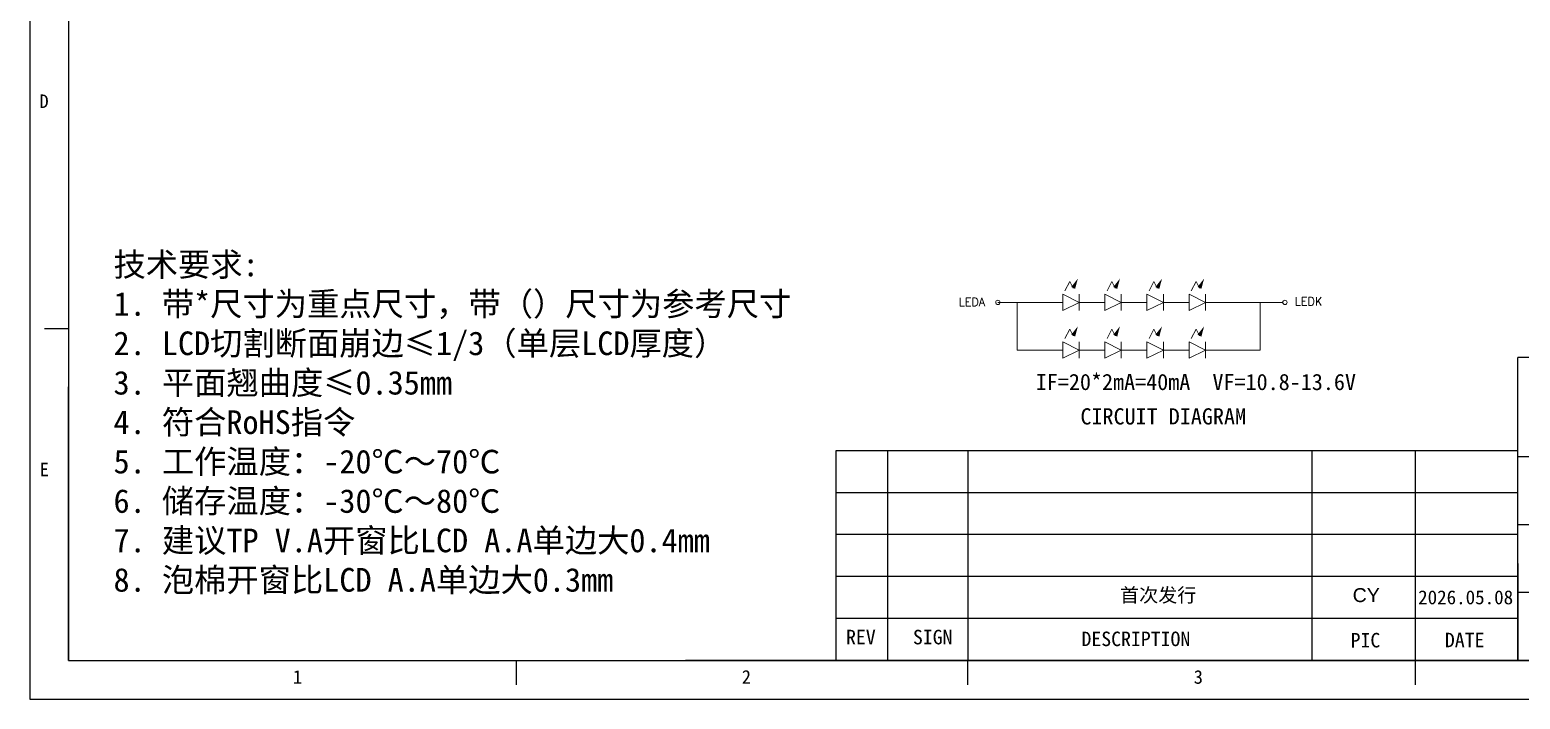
# Model space of a CAD drawing. Header units: millimetres. Extents: x 901 to 2027, y 451 to 1010.
# Drawn here: x 900.8 to 1114.3, y 567.6 to 663.6 of the extents above; entities that cross this region are included whole.
import ezdxf
from ezdxf.enums import TextEntityAlignment as Align

# ---------------------------------------------------------------- set-up
doc = ezdxf.new("R2010")
doc.units = ezdxf.units.MM
doc.layers.add('dim', color=3, linetype='Continuous')
doc.layers.add('文字', color=7, linetype='Continuous')
doc.styles.get("Standard").update_dxf_attribs({"font": 'txt', "bigfont": 'gbcbig.shx'})
doc.styles.add('宋', font='', dxfattribs={"height": 2})
doc.styles.add('宋体', font='')
doc.styles.get('宋').set_extended_font_data('SimSun')
doc.styles.get('宋体').set_extended_font_data('宋体')

msp = doc.modelspace()

# ---------------------------------------------------------------- linework, layer by layer
at = {"color": 7, "linetype": 'Continuous'}
for p, q in [((900.824, 842.6782), (900.824, 567.6317)), ((900.824, 567.6317), (1297.2005, 567.6317))]:
    msp.add_line(p, q, dxfattribs=at)
at = {"linetype": 'Continuous'}
for p, q in [((906.3805, 831.8664), (906.3805, 573.1882)), ((906.3805, 620.7196), (902.9076, 620.7196)), ((906.3805, 573.1878), (1291.644, 573.1882)), ((970.5163, 573.1882), (970.5163, 569.7154)), ((1035.1284, 573.1882), (1035.1284, 569.7154)), ((1099.2642, 573.1882), (1099.2642, 569.7154))]:
    msp.add_line(p, q, dxfattribs=at)
at = {"color": 4, "linetype": 'Continuous'}
for p, q in [((1113.9751, 573.1882), (1113.9751, 616.5983)), ((1291.644, 616.5983), (1113.9751, 616.5983)), ((906.3805, 573.1882), (906.3804, 612.4184)), ((1016.272, 603.246), (1016.272, 573.1882)), ((1113.9751, 603.246), (1016.272, 603.246)), ((1023.6692, 603.246), (1023.6692, 573.1882)), ((1035.1892, 603.246), (1035.1892, 573.1882)), ((1084.5256, 573.1882), (1084.5256, 603.246)), ((1099.2503, 603.246), (1099.2503, 573.1882)), ((1188.9877, 602.3598), (1113.9751, 602.3598)), ((1113.9751, 597.2345), (1016.272, 597.2345)), ((1188.9877, 592.6359), (1113.9751, 592.6359)), ((1113.9751, 591.2229), (1016.272, 591.2229)), ((1113.9751, 585.2113), (1016.272, 585.2113)), ((1113.9751, 587.0795), (1113.9751, 573.1882)), ((1188.9877, 582.9121), (1113.9751, 582.9121)), ((1113.9751, 579.1998), (1016.272, 579.1998)), ((1113.9751, 573.1882), (994.7542, 573.1882)), ((1188.9877, 573.1882), (1113.9751, 573.1882))]:
    msp.add_line(p, q, dxfattribs=at)
at = {"layer": '文字', "color": 2, "lineweight": 9}
for p, q in [((1051.1455, 624.5196), (1048.799, 625.6929)), ((1048.799, 623.3457), (1048.799, 625.6923)), ((1049.7939, 627.537), (1049.1081, 626.1655)), ((1049.7939, 627.5371), (1050.2749, 626.5751)), ((1051.1456, 623.3457), (1051.1456, 625.6923)), ((1057.1743, 624.5196), (1054.8277, 625.6929)), ((1054.8278, 623.3457), (1054.8278, 625.6923)), ((1055.8226, 627.5376), (1055.1368, 626.1661)), ((1055.8226, 627.537), (1055.1369, 626.1655)), ((1055.8225, 627.5377), (1056.3035, 626.5757)), ((1057.1743, 623.3457), (1057.1743, 625.6923)), ((1063.203, 624.5201), (1060.8565, 625.6934)), ((1060.8566, 623.3463), (1060.8566, 625.6928)), ((1061.8514, 627.5375), (1061.1656, 626.166)), ((1061.8514, 627.5376), (1062.3324, 626.5756)), ((1063.2031, 623.3463), (1063.2031, 625.6928)), ((1069.2318, 624.5201), (1066.8852, 625.6934)), ((1066.8853, 623.3463), (1066.8853, 625.6928)), ((1067.8802, 627.5375), (1067.1944, 626.166)), ((1067.8801, 627.5376), (1068.3611, 626.5756)), ((1069.2318, 623.3463), (1069.2318, 625.6928)), ((1039.4932, 624.5191), (1048.799, 624.5191)), ((1042.2359, 617.677), (1042.2359, 624.5191)), ((1051.1456, 624.5196), (1048.799, 623.3463)), ((1051.1456, 624.5191), (1054.8278, 624.5191)), ((1057.1743, 624.5196), (1054.8277, 623.3463)), ((1057.1743, 624.5191), (1060.8566, 624.5191)), ((1063.2031, 624.5201), (1060.8565, 623.3468)), ((1063.2031, 624.5196), (1066.8853, 624.5196)), ((1069.2318, 624.5201), (1066.8853, 623.3468)), ((1069.2318, 624.5196), (1080.2985, 624.5196)), ((1077.0617, 617.6776), (1077.0617, 624.5196)), ((1049.7939, 620.6949), (1049.1081, 619.3234)), ((1049.7939, 620.695), (1050.2749, 619.733)), ((1055.8226, 620.6949), (1055.1369, 619.3234)), ((1055.8226, 620.6949), (1055.1369, 619.3234)), ((1055.8226, 620.695), (1056.3036, 619.733)), ((1061.8514, 620.6954), (1061.1656, 619.3239)), ((1061.8514, 620.6955), (1062.3324, 619.7335)), ((1067.8802, 620.6954), (1067.1944, 619.3239)), ((1067.8801, 620.6955), (1068.3611, 619.7335)), ((1042.2359, 617.677), (1048.799, 617.677)), ((1051.1455, 617.6775), (1048.799, 618.8508)), ((1048.799, 616.5037), (1048.799, 618.8502)), ((1051.1456, 617.6775), (1048.799, 616.5042)), ((1051.1456, 616.5037), (1051.1456, 618.8502)), ((1051.1456, 617.677), (1054.8278, 617.677)), ((1057.1743, 617.6775), (1054.8277, 618.8508)), ((1057.1743, 617.6775), (1054.8277, 616.5042)), ((1054.8278, 616.5037), (1054.8278, 618.8502)), ((1057.1743, 616.5037), (1057.1743, 618.8502)), ((1057.1743, 617.677), (1060.8566, 617.677)), ((1063.203, 617.678), (1060.8565, 618.8513)), ((1063.2031, 617.678), (1060.8565, 616.5048)), ((1060.8566, 616.5042), (1060.8566, 618.8507)), ((1063.2031, 616.5042), (1063.2031, 618.8507)), ((1063.2031, 617.6775), (1066.8853, 617.6775)), ((1069.2318, 617.678), (1066.8852, 618.8513)), ((1066.8853, 616.5042), (1066.8853, 618.8507)), ((1069.2318, 617.678), (1066.8853, 616.5048)), ((1069.2318, 616.5042), (1069.2318, 618.8507)), ((1069.2318, 617.6775), (1077.0617, 617.6776))]:
    msp.add_line(p, q, dxfattribs=at)
for centre in [(1039.4932, 624.5191), (1080.6114, 624.5196)]:
    msp.add_circle(centre, 0.3129, dxfattribs=at)
for points in [[(1050.5614, 626.4539), (1050.9525, 627.9302), (1050.006, 626.7316)], [(1056.5901, 626.4545), (1056.9811, 627.9308), (1056.0347, 626.7322)], [(1062.619, 626.4544), (1063.01, 627.9307), (1062.0635, 626.7321)], [(1068.6477, 626.4544), (1069.0387, 627.9307), (1068.0923, 626.7321)], [(1050.5614, 619.6118), (1050.9525, 621.0881), (1050.006, 619.8895)], [(1056.5902, 619.6118), (1056.9812, 621.0881), (1056.0348, 619.8895)], [(1062.619, 619.6123), (1063.01, 621.0886), (1062.0635, 619.89)], [(1068.6477, 619.6123), (1069.0387, 621.0886), (1068.0923, 619.89)]]:
    msp.add_solid(points, dxfattribs=at)

# ---------------------------------------------------------------- texts
at = {"color": 4, "linetype": 'Continuous', "style": '宋体'}
for s, p in [('D', (902.2008, 652.3866)), ('E', (902.2347, 599.5921)), ('1', (938.5079, 569.854)), ('2', (1002.8102, 569.8541)), ('3', (1067.5509, 569.8482))]:
    msp.add_text(s, height=1.9448, dxfattribs=at).set_placement(p)
for s, height, p in [('REV', 2.08369, (1019.8707, 575.5008)), ('SIGN', 2.08369, (1030.1615, 575.5008)), ('DESCRIPTION', 2.083686, (1059.2664, 575.2382)), ('DATE', 2.08369, (1106.366, 575.0831))]:
    msp.add_text(s, height=height, dxfattribs=at).set_placement(p, align=Align.CENTER)
msp.add_text('PIC', height=2.08369, rotation=0.264792, dxfattribs=at).set_placement((1092.1538, 575.0503), align=Align.CENTER)
at = {"color": 2, "width": 14.724718, "attachment_point": 1}
for s, insert, char_height, style in [('\\C1;首次发行', (1057.0011, 583.556), 2.00062, '宋体'), ('{\\fArial|b0|i0|c0|p32;\\C1;CY}', (1090.3221, 583.556), 2.000618, '宋体'), ('{\\C1;2026.05.08}', (1099.6979, 583.2399), 2.000618, '宋')]:
    msp.add_mtext(s, dxfattribs=dict(at, insert=insert, char_height=char_height, style=style))
at = {"layer": 'dim', "lineweight": 0, "insert": (912.816, 631.6535), "char_height": 3.390294, "width": 146.061204, "attachment_point": 1, "style": '宋体'}
msp.add_mtext('{\\C0;技术要求:\\P1. 带*尺寸为重点尺寸，带（）尺寸为参考尺寸\\P2. LCD切割断面崩边≤1/3（单层LCD厚度）\\P3. 平面翘曲度≤0.35mm\\P4. 符合RoHS指令\\P5. 工作温度：-20℃～70℃ \\P6. 储存温度：-30℃～80℃\\P7. 建议TP V.A开窗比LCD A.A单边大0.4mm\\P8. 泡棉开窗比LCD A.A单边大0.3mm}', dxfattribs=at)
at = {"layer": '文字', "color": 2, "lineweight": 9}
for s, p in [('LEDA', (1033.8856, 623.9984)), ('LEDK', (1082.0446, 624.0862))]:
    msp.add_text(s, height=1.17603, dxfattribs=at).set_placement(p)
at = {"layer": '文字', "color": 2, "lineweight": 9, "style": '宋体'}
for s, p in [('IF=20*2mA=40mA  VF=10.8-13.6V', (1044.9228, 611.9501)), ('CIRCUIT DIAGRAM', (1051.3178, 607.0191))]:
    msp.add_text(s, height=2.325196, dxfattribs=at).set_placement(p)

doc.saveas('drawing.dxf')
